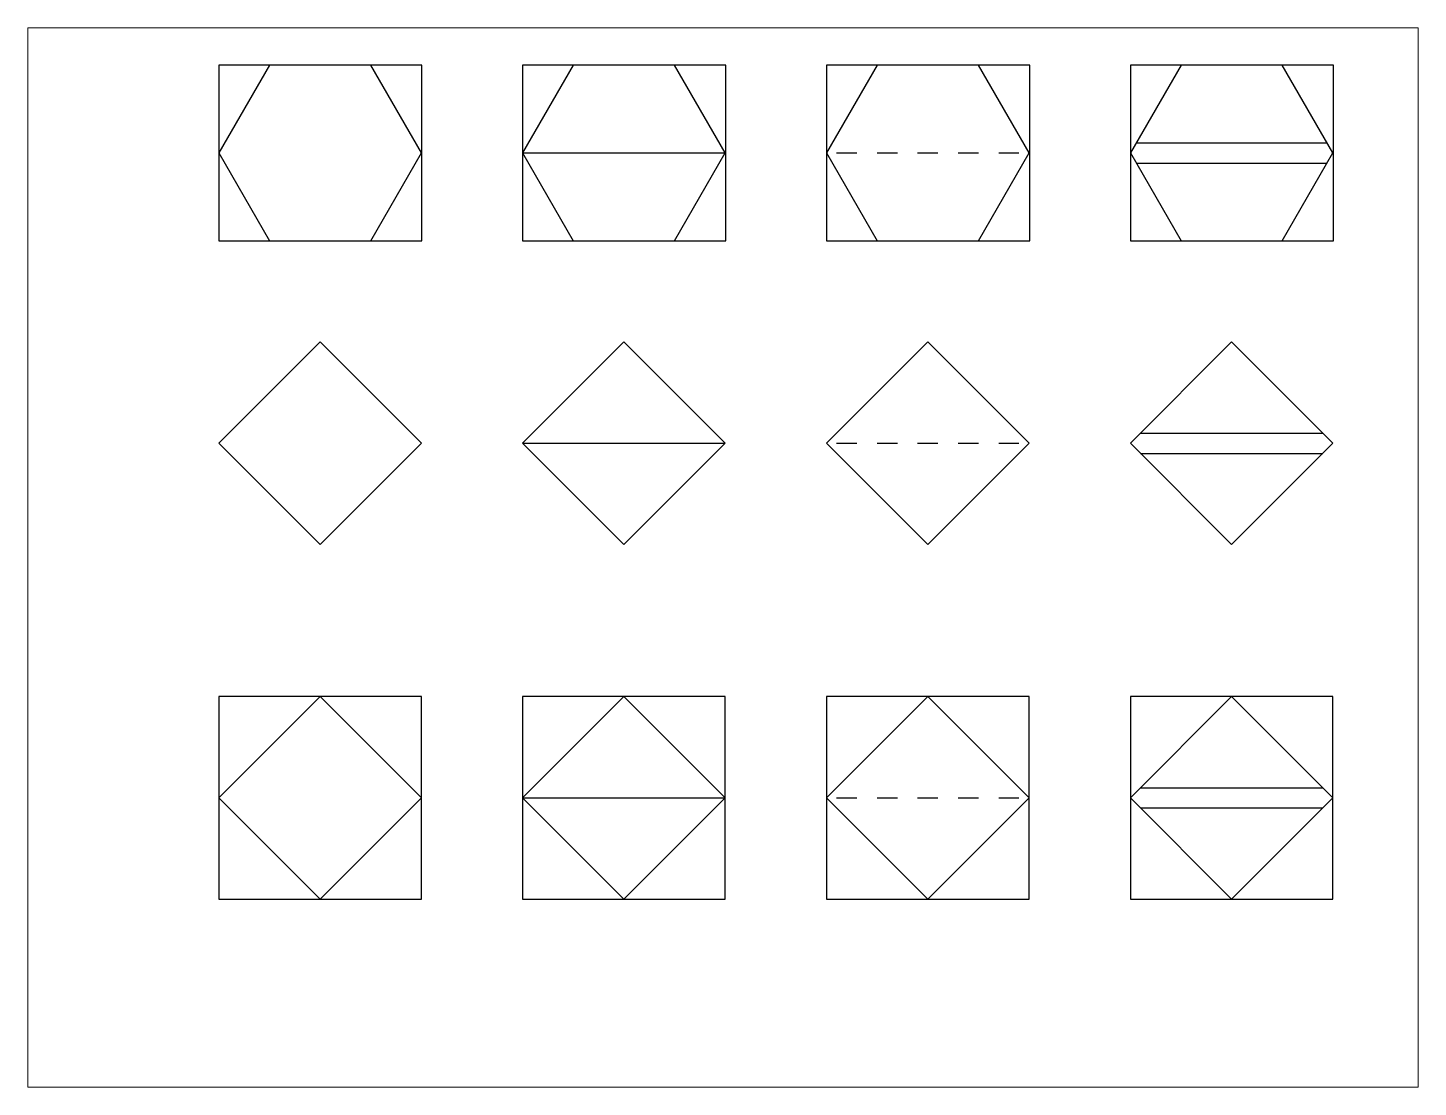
# Paper-space layout 'Layout1' of a CAD drawing. Header units: inches. Extents: x 1.05 to 9.45, y 0.8 to 7.2.
# The model-space entities are those that its viewports show. They can reach past a viewport. Long polylines and large blocks are cut down to what shows.
import ezdxf
from ezdxf.enums import TextEntityAlignment as Align

# ---------------------------------------------------------------- set-up
doc = ezdxf.new("R2010")
doc.units = ezdxf.units.IN
doc.header["$MEASUREMENT"] = 0
doc.linetypes.add('DASHED', pattern=[0.75, 0.5, -0.25])

# ---------------------------------------------------------------- blocks, each defined once
blk = doc.blocks.new('logic_field')
for p, q in [((0, 0), (1, 1)), ((1, 1), (2, 0)), ((1, -1), (0, 0)), ((2, 0), (1, -1))]:
    blk.add_line(p, q)
at = {"linetype": 'DASHED'}
blk.add_attdef('TAGNAME', text='', height=0.2, dxfattribs=at).set_placement((1.014, -0.106), align=Align.CENTER)
blk = doc.blocks.new('logic_frontpanel_main')
for p, q in [((0, 0), (1, 1)), ((1, 1), (2, 0)), ((1, -1), (0, 0)), ((0, 0), (2, 0)), ((2, 0), (1, -1))]:
    blk.add_line(p, q)
at = {"linetype": 'DASHED'}
blk.add_attdef('TAGNAME', text='', height=0.2, dxfattribs=at).set_placement((1.016, 0.109), align=Align.CENTER)
blk = doc.blocks.new('logic_backpanel_main')
for p, q in [((0, 0), (1, 1)), ((1, 1), (2, 0)), ((1, -1), (0, 0)), ((0.1, 0), (0.3, 0)), ((0.5, 0), (0.7, 0)), ((0.9, 0), (1.1, 0)), ((2, 0), (1, -1)), ((1.3, 0), (1.5, 0)), ((1.7, 0), (1.9, 0))]:
    blk.add_line(p, q)
at = {"linetype": 'DASHED'}
blk.add_attdef('TAGNAME', text='', height=0.2, dxfattribs=at).set_placement((0.991, 0.109), align=Align.CENTER)
blk = doc.blocks.new('logic_frontpanel_aux')
for p, q in [((0, 0), (1, 1)), ((1, 1), (2, 0)), ((1, -1), (0, 0)), ((0.1, 0.1), (1.9, 0.1)), ((2, 0), (1, -1)), ((0.1, -0.1), (1.9, -0.1))]:
    blk.add_line(p, q)
at = {"linetype": 'DASHED'}
blk.add_attdef('TAGNAME', text='', height=0.2, dxfattribs=at).set_placement((1.023, 0.216), align=Align.CENTER)
blk = doc.blocks.new('logic_field_shared')
for p, q in [((0, 0), (1, 1)), ((1, 1), (2, 0)), ((1, -1), (0, 0)), ((2, 0), (1, -1))]:
    blk.add_line(p, q)
blk.add_lwpolyline([(0, -1), (2, -1), (2, 1), (0, 1)], close=True)
at = {"linetype": 'DASHED'}
blk.add_attdef('TAGNAME', text='', height=0.2, dxfattribs=at).set_placement((1.014, -0.106), align=Align.CENTER)
blk = doc.blocks.new('logic_frontpanel_main_shared')
for p, q in [((0, 0), (1, 1)), ((1, 1), (2, 0)), ((1, -1), (0, 0)), ((0, 0), (2, 0)), ((2, 0), (1, -1))]:
    blk.add_line(p, q)
blk.add_lwpolyline([(0, -1), (2, -1), (2, 1), (0, 1)], close=True)
at = {"linetype": 'DASHED'}
blk.add_attdef('TAGNAME', text='', height=0.2, dxfattribs=at).set_placement((1.016, 0.109), align=Align.CENTER)
blk = doc.blocks.new('logic_backpanel_main_shared')
for p, q in [((0, 0), (1, 1)), ((1, 1), (2, 0)), ((1, -1), (0, 0)), ((0.1, 0), (0.3, 0)), ((0.5, 0), (0.7, 0)), ((0.9, 0), (1.1, 0)), ((2, 0), (1, -1)), ((1.3, 0), (1.5, 0)), ((1.7, 0), (1.9, 0))]:
    blk.add_line(p, q)
blk.add_lwpolyline([(0, -1), (2, -1), (2, 1), (0, 1)], close=True)
at = {"linetype": 'DASHED'}
blk.add_attdef('TAGNAME', text='', height=0.2, dxfattribs=at).set_placement((0.991, 0.109), align=Align.CENTER)
blk = doc.blocks.new('logic_frontpanel_aux_shared')
for p, q in [((0, 0), (1, 1)), ((1, 1), (2, 0)), ((1, -1), (0, 0)), ((0.1, 0.1), (1.9, 0.1)), ((2, 0), (1, -1)), ((0.1, -0.1), (1.9, -0.1))]:
    blk.add_line(p, q)
blk.add_lwpolyline([(0, -1), (2, -1), (2, 1), (0, 1)], close=True)
at = {"linetype": 'DASHED'}
blk.add_attdef('TAGNAME', text='', height=0.2, dxfattribs=at).set_placement((1.023, 0.216), align=Align.CENTER)
blk = doc.blocks.new('computer_frontpanel_main_shared')
for p, q in [((2.006, 0.866), (0, 0.866)), ((0.5, 0.866), (0, 0)), ((0, 0.866), (0, -0.866)), ((2, 0), (1.5, 0.866)), ((2.006, -0.866), (2.006, 0.866)), ((0, 0), (0.5, -0.866)), ((0, 0), (2, 0)), ((1.5, -0.866), (2, 0)), ((0, -0.866), (2.006, -0.866)), ((0.5, -0.866), (1.5, -0.866))]:
    blk.add_line(p, q)
at = {"linetype": 'DASHED'}
blk.add_attdef('TAGNAME', text='', height=0.2, dxfattribs=at).set_placement((1.01, 0.169), align=Align.CENTER)
blk = doc.blocks.new('computer_backpanel_main_shared')
for p, q in [((2.006, 0.866), (0, 0.866)), ((0, 0.866), (0, -0.866)), ((2.006, -0.866), (2.006, 0.866)), ((0.1, 0), (0.3, 0)), ((0.5, 0), (0.7, 0)), ((0.9, 0), (1.1, 0)), ((1.3, 0), (1.5, 0)), ((1.7, 0), (1.9, 0)), ((0, -0.866), (2.006, -0.866))]:
    blk.add_line(p, q)
blk.add_lwpolyline([(2, 0), (1.5, 0.866), (0.5, 0.866), (0, 0), (0.5, -0.866), (1.5, -0.866)], close=True)
at = {"linetype": 'DASHED'}
blk.add_attdef('TAGNAME', text='', height=0.2, dxfattribs=at).set_placement((1.005, 0.169), align=Align.CENTER)
blk = doc.blocks.new('computer_frontpanel_aux_shared')
for p, q in [((2.005, 0.866), (0, 0.866)), ((0.5, 0.866), (0, 0)), ((0, 0.866), (0, -0.866)), ((2, 0), (1.5, 0.866)), ((2.005, -0.866), (2.005, 0.866)), ((0, 0), (0.5, -0.866)), ((0.058, 0.1), (1.942, 0.1)), ((1.5, -0.866), (2, 0)), ((0.058, -0.1), (1.942, -0.1)), ((0, -0.866), (2.005, -0.866)), ((0.5, -0.866), (1.5, -0.866))]:
    blk.add_line(p, q)
at = {"linetype": 'DASHED'}
blk.add_attdef('TAGNAME', text='', height=0.2, dxfattribs=at).set_placement((1.024, 0.269), align=Align.CENTER)
blk = doc.blocks.new('computer_field_shared')
for p, q in [((2.005, 0.866), (0, 0.866)), ((0.5, 0.866), (0, 0)), ((0, 0.866), (0, -0.866)), ((2, 0), (1.5, 0.866)), ((2.005, -0.866), (2.005, 0.866)), ((0, 0), (0.5, -0.866)), ((1.5, -0.866), (2, 0)), ((0, -0.866), (2.005, -0.866)), ((0.5, -0.866), (1.5, -0.866))]:
    blk.add_line(p, q)
at = {"linetype": 'DASHED'}
blk.add_attdef('TAGNAME', text='', height=0.2, dxfattribs=at).set_placement((1.014, -0.088), align=Align.CENTER)

msp = doc.modelspace()

# ---------------------------------------------------------------- block references
for name, p in [('computer_field_shared', (0, 8.366)), ('computer_frontpanel_main_shared', (3, 8.366)), ('computer_frontpanel_main_shared', (3, 8.366)), ('computer_backpanel_main_shared', (6, 8.366)), ('computer_frontpanel_aux_shared', (9, 8.366)), ('logic_field', (0, 5.5)), ('logic_frontpanel_main', (3, 5.5)), ('logic_backpanel_main', (6, 5.5)), ('logic_frontpanel_aux', (9, 5.5)), ('logic_field_shared', (0, 2)), ('logic_frontpanel_main_shared', (3, 2)), ('logic_backpanel_main_shared', (6, 2)), ('logic_frontpanel_aux_shared', (9, 2))]:
    msp.add_blockref(name, p)

psp = doc.layouts.get("Layout1")

# ---------------------------------------------------------------- viewports
at = {"layer": '0'}
psp.add_viewport(center=(5.25, 4), size=(8.4, 6.4), view_center_point=(4.9782, 4.3724), view_height=10.458742, dxfattribs=at)

doc.saveas('drawing.dxf')
